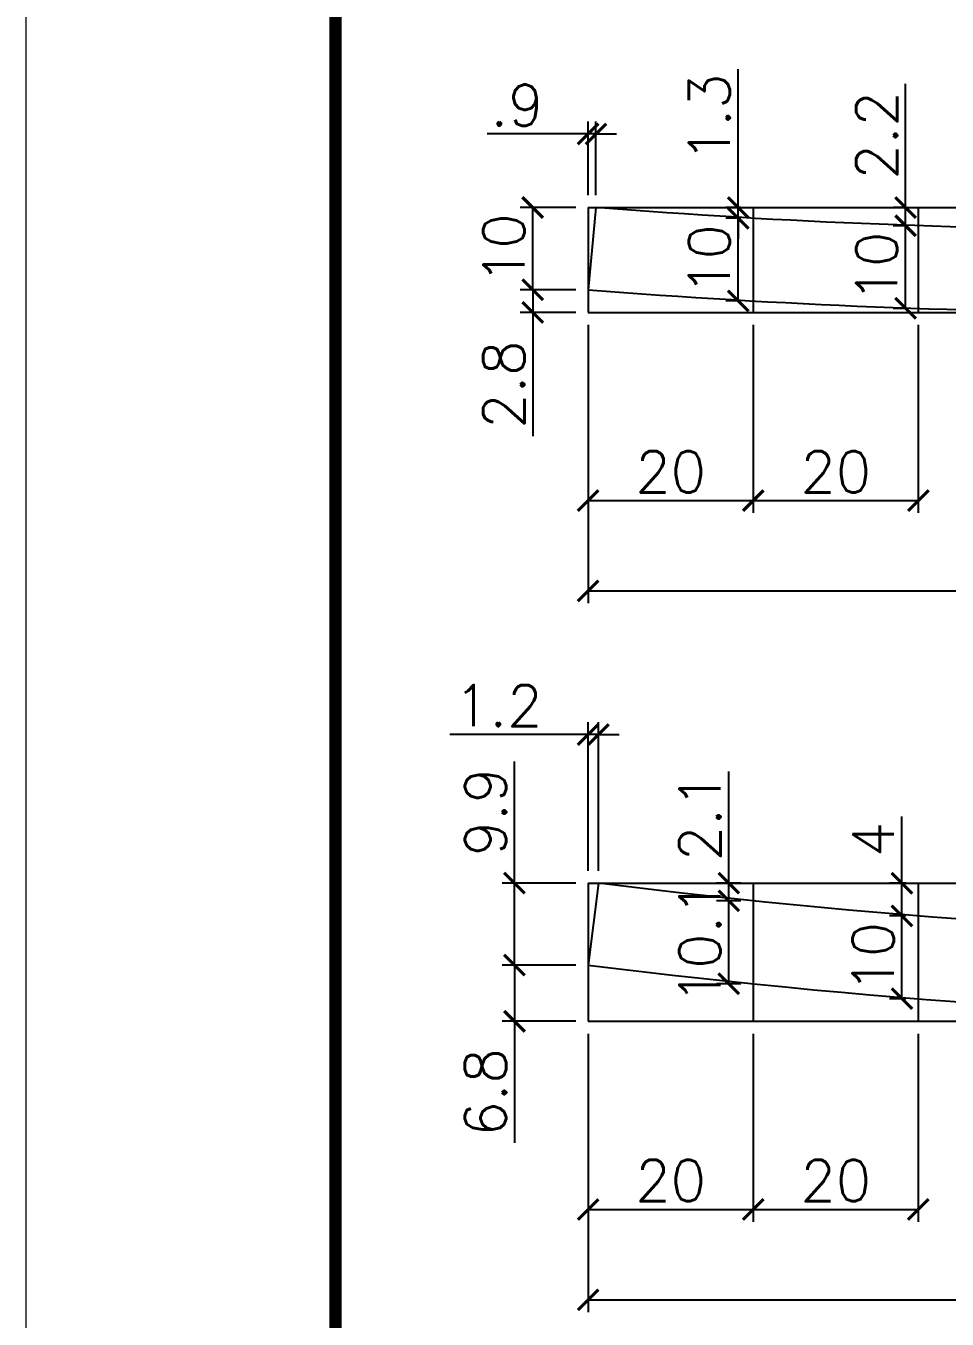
# Model space of a CAD drawing. Extents: x 3309 to 9563, y -2522 to 14608.
# Drawn here: x 3309.4 to 3532.6, y 5771.1 to 6084.5 of the extents above; entities that cross this region are included whole.
import ezdxf

# ---------------------------------------------------------------- set-up
doc = ezdxf.new("R2010")
doc.units = 0
doc.header["$PDMODE"] = 35
doc.header["$PDSIZE"] = -10
doc.linetypes.add('DASHED', pattern=[0.75, 0.5, -0.25])
doc.layers.add('COTA', color=241, linetype='Continuous')
doc.layers.add('Folhas', color=255, linetype='Continuous', lineweight=9)
doc.layers.add('SARRAFO DE PRESSAO', color=251, linetype='DASHED', lineweight=9)
doc.styles.add('Romans', font='romans.shx')
doc.dimstyles.new('Cota Seção (2x)', dxfattribs={"dimtxt": 10, "dimasz": 5, "dimexe": 3, "dimexo": 3, "dimgap": 2, "dimtad": 3, "dimdec": 1, "dimlfac": 0.5, "dimzin": 12, "dimdsep": 46, "dimtxsty": 'Romans', "dimblk": 'ARCHTICK', "dimcen": 0, "dimclrd": 4, "dimclre": 4, "dimclrt": 1, "dimadec": 1, "dimazin": 3, "dimtfac": 1, "dimtdec": 1, "dimtmove": 0, "dimatfit": 3, "dimldrblk": 'OBLIQUE', "dimfxl": 1, "dimtolj": 1, "dimtzin": 12, "dimarcsym": 0})

# ---------------------------------------------------------------- blocks, each defined once
blk = doc.blocks.new('9999999999')
at = {"layer": 'Folhas'}
blk.add_lwpolyline([(98138.98, 34190.21), (99623.98, 34190.21), (99623.98, 35240.21), (98138.98, 35240.21)], close=True, dxfattribs=at)
at = {"layer": 'Folhas', "color": 30, "const_width": 3}
blk.add_lwpolyline([(98213.98, 34230.21), (99583.98, 34230.21), (99583.98, 35200.21), (98213.98, 35200.21)], close=True, dxfattribs=at)
blk = doc.blocks.new('_ArchTick')
at = {"color": 0, "linetype": 'ByBlock', "const_width": 0.15}
blk.add_lwpolyline([(-0.5, -0.5), (0.5, 0.5)], dxfattribs=at)
blk = doc.blocks.new('*D3294')
at = {"layer": 'COTA', "color": 4, "lineweight": -2, "transparency": 16777216}
for p, q in [((3445.6, 6012.01), (3445.6, 5944.53)), ((3723.85, 6012.01), (3723.85, 5944.53)), ((3445.6, 5947.53), (3723.85, 5947.53))]:
    blk.add_line(p, q, dxfattribs=at)
at = {"layer": 'Defpoints', "color": 0, "transparency": 16777216}
for p in [(3445.6, 6015.01), (3723.85, 6015.01), (3723.85, 5947.53)]:
    blk.add_point(p, dxfattribs=at)
at = {"layer": 'COTA', "color": 4, "lineweight": -2, "transparency": 16777216, "xscale": 5, "yscale": 5, "zscale": 5, "rotation": 180}
blk.add_blockref('_ArchTick', (3445.6, 5947.53), dxfattribs=at)
at = {"layer": 'COTA', "color": 4, "lineweight": -2, "transparency": 16777216, "xscale": 5, "yscale": 5, "zscale": 5}
blk.add_blockref('_ArchTick', (3723.85, 5947.53), dxfattribs=at)
at = {"layer": 'COTA', "color": 1, "transparency": 16777216, "insert": (3584.73, 5954.53), "char_height": 10, "attachment_point": 5, "style": 'Romans'}
blk.add_mtext('\\A1;139.1', dxfattribs=at)
blk = doc.blocks.new('_Oblique')
at = {"color": 0, "linetype": 'ByBlock', "lineweight": -2}
blk.add_line((-0.5, -0.5), (0.5, 0.5), dxfattribs=at)
blk = doc.blocks.new('*D3295')
at = {"layer": 'COTA', "color": 4, "lineweight": -2, "transparency": 16777216}
for p, q in [((3445.6, 6012.01), (3445.6, 5966.42)), ((3485.6, 6012.01), (3485.6, 5966.42)), ((3445.6, 5969.42), (3485.6, 5969.42))]:
    blk.add_line(p, q, dxfattribs=at)
at = {"layer": 'Defpoints', "color": 0, "transparency": 16777216}
for p in [(3445.6, 6015.01), (3485.6, 6015.01), (3485.6, 5969.42)]:
    blk.add_point(p, dxfattribs=at)
at = {"layer": 'COTA', "color": 4, "lineweight": -2, "transparency": 16777216, "xscale": 5, "yscale": 5, "zscale": 5, "rotation": 180}
blk.add_blockref('_ArchTick', (3445.6, 5969.42), dxfattribs=at)
at = {"layer": 'COTA', "color": 4, "lineweight": -2, "transparency": 16777216, "xscale": 5, "yscale": 5, "zscale": 5}
blk.add_blockref('_ArchTick', (3485.6, 5969.42), dxfattribs=at)
at = {"layer": 'COTA', "color": 1, "transparency": 16777216, "insert": (3465.6, 5976.42), "char_height": 10, "attachment_point": 5, "style": 'Romans'}
blk.add_mtext('\\A1;20', dxfattribs=at)
blk = doc.blocks.new('*D3296')
at = {"layer": 'COTA', "color": 4, "lineweight": -2, "transparency": 16777216}
for p, q in [((3485.6, 6012.01), (3485.6, 5966.42)), ((3525.6, 6012.01), (3525.6, 5966.42)), ((3485.6, 5969.42), (3525.6, 5969.42))]:
    blk.add_line(p, q, dxfattribs=at)
at = {"layer": 'Defpoints', "color": 0, "transparency": 16777216}
for p in [(3485.6, 6015.01), (3525.6, 6015.01), (3525.6, 5969.42)]:
    blk.add_point(p, dxfattribs=at)
at = {"layer": 'COTA', "color": 4, "lineweight": -2, "transparency": 16777216, "xscale": 5, "yscale": 5, "zscale": 5, "rotation": 180}
blk.add_blockref('_ArchTick', (3485.6, 5969.42), dxfattribs=at)
at = {"layer": 'COTA', "color": 4, "lineweight": -2, "transparency": 16777216, "xscale": 5, "yscale": 5, "zscale": 5}
blk.add_blockref('_ArchTick', (3525.6, 5969.42), dxfattribs=at)
at = {"layer": 'COTA', "color": 1, "transparency": 16777216, "insert": (3505.6, 5976.42), "char_height": 10, "attachment_point": 5, "style": 'Romans'}
blk.add_mtext('\\A1;20', dxfattribs=at)
blk = doc.blocks.new('*D3299')
at = {"layer": 'COTA', "color": 4, "lineweight": -2, "transparency": 16777216}
for p, q in [((3442.6, 6020.52), (3429.17, 6020.52)), ((3432.17, 6020.52), (3432.17, 6015.01)), ((3442.6, 6015.01), (3429.17, 6015.01)), ((3432.17, 6015.01), (3432.17, 5985.06))]:
    blk.add_line(p, q, dxfattribs=at)
at = {"layer": 'Defpoints', "color": 0, "transparency": 16777216}
for p in [(3445.6, 6020.52), (3432.17, 6015.01), (3445.6, 6015.01)]:
    blk.add_point(p, dxfattribs=at)
at = {"layer": 'COTA', "color": 4, "lineweight": -2, "transparency": 16777216, "xscale": 5, "yscale": 5, "zscale": 5}
for p, rotation in [((3432.17, 6020.52), 90), ((3432.17, 6015.01), 270)]:
    blk.add_blockref('_ArchTick', p, dxfattribs=dict(at, rotation=rotation))
at = {"layer": 'COTA', "color": 1, "transparency": 16777216, "insert": (3425.17, 5997.53), "char_height": 10, "attachment_point": 5, "rotation": 90, "style": 'Romans'}
blk.add_mtext('\\A1;2.8', dxfattribs=at)
blk = doc.blocks.new('*D3300')
at = {"layer": 'COTA', "color": 4, "lineweight": -2, "transparency": 16777216}
for p, q in [((3442.6, 6040.43), (3429.17, 6040.43)), ((3432.17, 6020.52), (3432.17, 6040.43)), ((3442.6, 6020.52), (3429.17, 6020.52))]:
    blk.add_line(p, q, dxfattribs=at)
at = {"layer": 'Defpoints', "color": 0, "transparency": 16777216}
for p in [(3432.17, 6040.43), (3445.6, 6040.43), (3445.6, 6020.52)]:
    blk.add_point(p, dxfattribs=at)
at = {"layer": 'COTA', "color": 4, "lineweight": -2, "transparency": 16777216, "xscale": 5, "yscale": 5, "zscale": 5}
for p, rotation in [((3432.17, 6040.43), 90), ((3432.17, 6020.52), 270)]:
    blk.add_blockref('_ArchTick', p, dxfattribs=dict(at, rotation=rotation))
at = {"layer": 'COTA', "color": 1, "transparency": 16777216, "insert": (3425.17, 6030.47), "char_height": 10, "attachment_point": 5, "rotation": 90, "style": 'Romans'}
blk.add_mtext('\\A1;10', dxfattribs=at)
blk = doc.blocks.new('*D3301')
at = {"layer": 'COTA', "color": 4, "lineweight": -2, "transparency": 16777216}
for p, q in [((3445.6, 6043.43), (3445.6, 6061.26)), ((3447.49, 6043.43), (3447.49, 6061.26)), ((3445.6, 6058.26), (3421.12, 6058.26)), ((3447.49, 6058.26), (3445.6, 6058.26)), ((3447.49, 6058.26), (3452.49, 6058.26))]:
    blk.add_line(p, q, dxfattribs=at)
at = {"layer": 'Defpoints', "color": 0, "transparency": 16777216}
for p in [(3445.6, 6058.26), (3445.6, 6040.43), (3447.49, 6040.43)]:
    blk.add_point(p, dxfattribs=at)
at = {"layer": 'COTA', "color": 4, "lineweight": -2, "transparency": 16777216, "xscale": 5, "yscale": 5, "zscale": 5}
blk.add_blockref('_ArchTick', (3445.6, 6058.26), dxfattribs=at)
at = {"layer": 'COTA', "color": 4, "lineweight": -2, "transparency": 16777216, "xscale": 5, "yscale": 5, "zscale": 5, "rotation": 180}
blk.add_blockref('_ArchTick', (3447.49, 6058.26), dxfattribs=at)
at = {"layer": 'COTA', "color": 1, "transparency": 16777216, "insert": (3428.36, 6065.26), "char_height": 10, "attachment_point": 5, "style": 'Romans'}
blk.add_mtext('\\A1;.9', dxfattribs=at)
blk = doc.blocks.new('*D3302')
at = {"layer": 'COTA', "color": 4, "lineweight": -2, "transparency": 16777216}
for p, q in [((3482.6, 6037.84), (3478.96, 6037.84)), ((3481.96, 6017.8), (3481.96, 6037.84)), ((3482.6, 6017.8), (3478.96, 6017.8))]:
    blk.add_line(p, q, dxfattribs=at)
at = {"layer": 'Defpoints', "color": 0, "transparency": 16777216}
for p in [(3481.96, 6037.84), (3485.6, 6037.84), (3485.6, 6017.8)]:
    blk.add_point(p, dxfattribs=at)
at = {"layer": 'COTA', "color": 4, "lineweight": -2, "transparency": 16777216, "xscale": 5, "yscale": 5, "zscale": 5}
for p, rotation in [((3481.96, 6037.84), 90), ((3481.96, 6017.8), 270)]:
    blk.add_blockref('_ArchTick', p, dxfattribs=dict(at, rotation=rotation))
at = {"layer": 'COTA', "color": 1, "transparency": 16777216, "insert": (3474.96, 6027.82), "char_height": 10, "attachment_point": 5, "rotation": 90, "style": 'Romans'}
blk.add_mtext('\\A1;10', dxfattribs=at)
blk = doc.blocks.new('*D3303')
at = {"layer": 'COTA', "color": 4, "lineweight": -2, "transparency": 16777216}
for p, q in [((3481.96, 6040.43), (3481.96, 6073.95)), ((3482.6, 6040.43), (3478.96, 6040.43)), ((3481.96, 6037.84), (3481.96, 6040.43)), ((3482.6, 6037.84), (3478.96, 6037.84)), ((3481.96, 6037.84), (3481.96, 6032.84))]:
    blk.add_line(p, q, dxfattribs=at)
at = {"layer": 'Defpoints', "color": 0, "transparency": 16777216}
for p in [(3481.96, 6040.43), (3485.6, 6040.43), (3485.6, 6037.84)]:
    blk.add_point(p, dxfattribs=at)
at = {"layer": 'COTA', "color": 4, "lineweight": -2, "transparency": 16777216, "xscale": 5, "yscale": 5, "zscale": 5}
for p, rotation in [((3481.96, 6040.43), 270), ((3481.96, 6037.84), 90)]:
    blk.add_blockref('_ArchTick', p, dxfattribs=dict(at, rotation=rotation))
at = {"layer": 'COTA', "color": 1, "transparency": 16777216, "insert": (3474.96, 6062.19), "char_height": 10, "attachment_point": 5, "rotation": 90, "style": 'Romans'}
blk.add_mtext('\\A1;1.3', dxfattribs=at)
blk = doc.blocks.new('*D3304')
at = {"layer": 'COTA', "color": 4, "lineweight": -2, "transparency": 16777216}
for p, q in [((3522.6, 6036.02), (3519.51, 6036.02)), ((3522.51, 6016), (3522.51, 6036.02)), ((3522.6, 6016), (3519.51, 6016))]:
    blk.add_line(p, q, dxfattribs=at)
at = {"layer": 'Defpoints', "color": 0, "transparency": 16777216}
for p in [(3522.51, 6036.02), (3525.6, 6036.02), (3525.6, 6016)]:
    blk.add_point(p, dxfattribs=at)
at = {"layer": 'COTA', "color": 4, "lineweight": -2, "transparency": 16777216, "xscale": 5, "yscale": 5, "zscale": 5}
for p, rotation in [((3522.51, 6036.02), 90), ((3522.51, 6016), 270)]:
    blk.add_blockref('_ArchTick', p, dxfattribs=dict(at, rotation=rotation))
at = {"layer": 'COTA', "color": 1, "transparency": 16777216, "insert": (3515.51, 6026.01), "char_height": 10, "attachment_point": 5, "rotation": 90, "style": 'Romans'}
blk.add_mtext('\\A1;10', dxfattribs=at)
blk = doc.blocks.new('*D3305')
at = {"layer": 'COTA', "color": 4, "lineweight": -2, "transparency": 16777216}
for p, q in [((3522.51, 6040.43), (3522.51, 6070.38)), ((3522.6, 6040.43), (3519.51, 6040.43)), ((3522.51, 6036.02), (3522.51, 6040.43)), ((3522.6, 6036.02), (3519.51, 6036.02))]:
    blk.add_line(p, q, dxfattribs=at)
at = {"layer": 'Defpoints', "color": 0, "transparency": 16777216}
for p in [(3522.51, 6040.43), (3525.6, 6040.43), (3525.6, 6036.02)]:
    blk.add_point(p, dxfattribs=at)
at = {"layer": 'COTA', "color": 4, "lineweight": -2, "transparency": 16777216, "xscale": 5, "yscale": 5, "zscale": 5}
for p, rotation in [((3522.51, 6040.43), 90), ((3522.51, 6036.02), 270)]:
    blk.add_blockref('_ArchTick', p, dxfattribs=dict(at, rotation=rotation))
at = {"layer": 'COTA', "color": 1, "transparency": 16777216, "insert": (3515.51, 6057.91), "char_height": 10, "attachment_point": 5, "rotation": 90, "style": 'Romans'}
blk.add_mtext('\\A1;2.2', dxfattribs=at)
blk = doc.blocks.new('*D3374')
at = {"layer": 'COTA', "color": 4, "lineweight": -2, "transparency": 16777216}
for p, q in [((3445.6, 5840.24), (3445.6, 5772.76)), ((3883.28, 5840.24), (3883.28, 5772.76)), ((3445.6, 5775.76), (3883.28, 5775.76))]:
    blk.add_line(p, q, dxfattribs=at)
at = {"layer": 'Defpoints', "color": 0, "transparency": 16777216}
for p in [(3445.6, 5843.24), (3883.28, 5843.24), (3883.28, 5775.76)]:
    blk.add_point(p, dxfattribs=at)
at = {"layer": 'COTA', "color": 4, "lineweight": -2, "transparency": 16777216, "xscale": 5, "yscale": 5, "zscale": 5, "rotation": 180}
blk.add_blockref('_ArchTick', (3445.6, 5775.76), dxfattribs=at)
at = {"layer": 'COTA', "color": 4, "lineweight": -2, "transparency": 16777216, "xscale": 5, "yscale": 5, "zscale": 5}
blk.add_blockref('_ArchTick', (3883.28, 5775.76), dxfattribs=at)
at = {"layer": 'COTA', "color": 1, "transparency": 16777216, "insert": (3664.44, 5782.76), "char_height": 10, "attachment_point": 5, "style": 'Romans'}
blk.add_mtext('\\A1;218.8', dxfattribs=at)
blk = doc.blocks.new('*D3375')
at = {"layer": 'COTA', "color": 4, "lineweight": -2, "transparency": 16777216}
for p, q in [((3445.6, 5840.24), (3445.6, 5794.65)), ((3485.6, 5840.24), (3485.6, 5794.65)), ((3445.6, 5797.65), (3485.6, 5797.65))]:
    blk.add_line(p, q, dxfattribs=at)
at = {"layer": 'Defpoints', "color": 0, "transparency": 16777216}
for p in [(3445.6, 5843.24), (3485.6, 5843.24), (3485.6, 5797.65)]:
    blk.add_point(p, dxfattribs=at)
at = {"layer": 'COTA', "color": 4, "lineweight": -2, "transparency": 16777216, "xscale": 5, "yscale": 5, "zscale": 5, "rotation": 180}
blk.add_blockref('_ArchTick', (3445.6, 5797.65), dxfattribs=at)
at = {"layer": 'COTA', "color": 4, "lineweight": -2, "transparency": 16777216, "xscale": 5, "yscale": 5, "zscale": 5}
blk.add_blockref('_ArchTick', (3485.6, 5797.65), dxfattribs=at)
at = {"layer": 'COTA', "color": 1, "transparency": 16777216, "insert": (3465.6, 5804.65), "char_height": 10, "attachment_point": 5, "style": 'Romans'}
blk.add_mtext('\\A1;20', dxfattribs=at)
blk = doc.blocks.new('*D3376')
at = {"layer": 'COTA', "color": 4, "lineweight": -2, "transparency": 16777216}
for p, q in [((3485.6, 5840.24), (3485.6, 5794.65)), ((3525.6, 5840.24), (3525.6, 5794.65)), ((3485.6, 5797.65), (3525.6, 5797.65))]:
    blk.add_line(p, q, dxfattribs=at)
at = {"layer": 'Defpoints', "color": 0, "transparency": 16777216}
for p in [(3485.6, 5843.24), (3525.6, 5843.24), (3525.6, 5797.65)]:
    blk.add_point(p, dxfattribs=at)
at = {"layer": 'COTA', "color": 4, "lineweight": -2, "transparency": 16777216, "xscale": 5, "yscale": 5, "zscale": 5, "rotation": 180}
blk.add_blockref('_ArchTick', (3485.6, 5797.65), dxfattribs=at)
at = {"layer": 'COTA', "color": 4, "lineweight": -2, "transparency": 16777216, "xscale": 5, "yscale": 5, "zscale": 5}
blk.add_blockref('_ArchTick', (3525.6, 5797.65), dxfattribs=at)
at = {"layer": 'COTA', "color": 1, "transparency": 16777216, "insert": (3505.6, 5804.65), "char_height": 10, "attachment_point": 5, "style": 'Romans'}
blk.add_mtext('\\A1;20', dxfattribs=at)
blk = doc.blocks.new('*D3379')
at = {"layer": 'COTA', "color": 4, "lineweight": -2, "transparency": 16777216}
for p, q in [((3442.6, 5856.87), (3424.75, 5856.87)), ((3427.75, 5856.87), (3427.75, 5843.24)), ((3442.6, 5843.24), (3424.75, 5843.24)), ((3427.75, 5843.24), (3427.75, 5813.77))]:
    blk.add_line(p, q, dxfattribs=at)
at = {"layer": 'Defpoints', "color": 0, "transparency": 16777216}
for p in [(3445.6, 5856.87), (3427.75, 5843.24), (3445.6, 5843.24)]:
    blk.add_point(p, dxfattribs=at)
at = {"layer": 'COTA', "color": 4, "lineweight": -2, "transparency": 16777216, "xscale": 5, "yscale": 5, "zscale": 5}
for p, rotation in [((3427.75, 5856.87), 90), ((3427.75, 5843.24), 270)]:
    blk.add_blockref('_ArchTick', p, dxfattribs=dict(at, rotation=rotation))
at = {"layer": 'COTA', "color": 1, "transparency": 16777216, "insert": (3420.75, 5826), "char_height": 10, "attachment_point": 5, "rotation": 90, "style": 'Romans'}
blk.add_mtext('\\A1;6.8', dxfattribs=at)
blk = doc.blocks.new('*D3380')
at = {"layer": 'COTA', "color": 4, "lineweight": -2, "transparency": 16777216}
for p, q in [((3427.75, 5876.72), (3427.75, 5906.19)), ((3442.6, 5876.72), (3424.75, 5876.72)), ((3427.75, 5856.87), (3427.75, 5876.72)), ((3442.6, 5856.87), (3424.75, 5856.87))]:
    blk.add_line(p, q, dxfattribs=at)
at = {"layer": 'Defpoints', "color": 0, "transparency": 16777216}
for p in [(3427.75, 5876.72), (3445.6, 5876.72), (3445.6, 5856.87)]:
    blk.add_point(p, dxfattribs=at)
at = {"layer": 'COTA', "color": 4, "lineweight": -2, "transparency": 16777216, "xscale": 5, "yscale": 5, "zscale": 5}
for p, rotation in [((3427.75, 5876.72), 90), ((3427.75, 5856.87), 270)]:
    blk.add_blockref('_ArchTick', p, dxfattribs=dict(at, rotation=rotation))
at = {"layer": 'COTA', "color": 1, "transparency": 16777216, "insert": (3420.75, 5893.95), "char_height": 10, "attachment_point": 5, "rotation": 90, "style": 'Romans'}
blk.add_mtext('\\A1;9.9', dxfattribs=at)
blk = doc.blocks.new('*D3381')
at = {"layer": 'COTA', "color": 4, "lineweight": -2, "transparency": 16777216}
for p, q in [((3445.6, 5879.72), (3445.6, 5915.73)), ((3448.08, 5879.72), (3448.08, 5915.73)), ((3445.6, 5912.73), (3412.08, 5912.73)), ((3448.08, 5912.73), (3445.6, 5912.73)), ((3448.08, 5912.73), (3453.08, 5912.73))]:
    blk.add_line(p, q, dxfattribs=at)
at = {"layer": 'Defpoints', "color": 0, "transparency": 16777216}
for p in [(3445.6, 5912.73), (3445.6, 5876.72), (3448.08, 5876.72)]:
    blk.add_point(p, dxfattribs=at)
at = {"layer": 'COTA', "color": 4, "lineweight": -2, "transparency": 16777216, "xscale": 5, "yscale": 5, "zscale": 5}
blk.add_blockref('_ArchTick', (3445.6, 5912.73), dxfattribs=at)
at = {"layer": 'COTA', "color": 4, "lineweight": -2, "transparency": 16777216, "xscale": 5, "yscale": 5, "zscale": 5, "rotation": 180}
blk.add_blockref('_ArchTick', (3448.08, 5912.73), dxfattribs=at)
at = {"layer": 'COTA', "color": 1, "transparency": 16777216, "insert": (3423.84, 5919.73), "char_height": 10, "attachment_point": 5, "style": 'Romans'}
blk.add_mtext('\\A1;1.2', dxfattribs=at)
blk = doc.blocks.new('*D3382')
at = {"layer": 'COTA', "color": 4, "lineweight": -2, "transparency": 16777216}
for p, q in [((3482.6, 5872.44), (3476.69, 5872.44)), ((3479.69, 5852.33), (3479.69, 5872.44)), ((3482.6, 5852.33), (3476.69, 5852.33))]:
    blk.add_line(p, q, dxfattribs=at)
at = {"layer": 'Defpoints', "color": 0, "transparency": 16777216}
for p in [(3479.69, 5872.44), (3485.6, 5872.44), (3485.6, 5852.33)]:
    blk.add_point(p, dxfattribs=at)
at = {"layer": 'COTA', "color": 4, "lineweight": -2, "transparency": 16777216, "xscale": 5, "yscale": 5, "zscale": 5}
for p, rotation in [((3479.69, 5872.44), 90), ((3479.69, 5852.33), 270)]:
    blk.add_blockref('_ArchTick', p, dxfattribs=dict(at, rotation=rotation))
at = {"layer": 'COTA', "color": 1, "transparency": 16777216, "insert": (3472.69, 5862.38), "char_height": 10, "attachment_point": 5, "rotation": 90, "style": 'Romans'}
blk.add_mtext('\\A1;10.1', dxfattribs=at)
blk = doc.blocks.new('*D3383')
at = {"layer": 'COTA', "color": 4, "lineweight": -2, "transparency": 16777216}
for p, q in [((3479.69, 5876.72), (3479.69, 5903.81)), ((3482.6, 5876.72), (3476.69, 5876.72)), ((3479.69, 5872.44), (3479.69, 5876.72)), ((3482.6, 5872.44), (3476.69, 5872.44))]:
    blk.add_line(p, q, dxfattribs=at)
at = {"layer": 'Defpoints', "color": 0, "transparency": 16777216}
for p in [(3479.69, 5876.72), (3485.6, 5876.72), (3485.6, 5872.44)]:
    blk.add_point(p, dxfattribs=at)
at = {"layer": 'COTA', "color": 4, "lineweight": -2, "transparency": 16777216, "xscale": 5, "yscale": 5, "zscale": 5}
for p, rotation in [((3479.69, 5876.72), 90), ((3479.69, 5872.44), 270)]:
    blk.add_blockref('_ArchTick', p, dxfattribs=dict(at, rotation=rotation))
at = {"layer": 'COTA', "color": 1, "transparency": 16777216, "insert": (3472.69, 5892.76), "char_height": 10, "attachment_point": 5, "rotation": 90, "style": 'Romans'}
blk.add_mtext('\\A1;2.1', dxfattribs=at)
blk = doc.blocks.new('*D3384')
at = {"layer": 'COTA', "color": 4, "lineweight": -2, "transparency": 16777216}
for p, q in [((3522.6, 5868.78), (3518.63, 5868.78)), ((3521.63, 5848.71), (3521.63, 5868.78)), ((3522.6, 5848.71), (3518.63, 5848.71))]:
    blk.add_line(p, q, dxfattribs=at)
at = {"layer": 'Defpoints', "color": 0, "transparency": 16777216}
for p in [(3521.63, 5868.78), (3525.6, 5868.78), (3525.6, 5848.71)]:
    blk.add_point(p, dxfattribs=at)
at = {"layer": 'COTA', "color": 4, "lineweight": -2, "transparency": 16777216, "xscale": 5, "yscale": 5, "zscale": 5}
for p, rotation in [((3521.63, 5868.78), 90), ((3521.63, 5848.71), 270)]:
    blk.add_blockref('_ArchTick', p, dxfattribs=dict(at, rotation=rotation))
at = {"layer": 'COTA', "color": 1, "transparency": 16777216, "insert": (3514.63, 5858.75), "char_height": 10, "attachment_point": 5, "rotation": 90, "style": 'Romans'}
blk.add_mtext('\\A1;10', dxfattribs=at)
blk = doc.blocks.new('*D3385')
at = {"layer": 'COTA', "color": 4, "lineweight": -2, "transparency": 16777216}
for p, q in [((3521.63, 5876.72), (3521.63, 5892.86)), ((3522.6, 5876.72), (3518.63, 5876.72)), ((3521.63, 5868.78), (3521.63, 5876.72)), ((3522.6, 5868.78), (3518.63, 5868.78))]:
    blk.add_line(p, q, dxfattribs=at)
at = {"layer": 'Defpoints', "color": 0, "transparency": 16777216}
for p in [(3521.63, 5876.72), (3525.6, 5876.72), (3525.6, 5868.78)]:
    blk.add_point(p, dxfattribs=at)
at = {"layer": 'COTA', "color": 4, "lineweight": -2, "transparency": 16777216, "xscale": 5, "yscale": 5, "zscale": 5}
for p, rotation in [((3521.63, 5876.72), 90), ((3521.63, 5868.78), 270)]:
    blk.add_blockref('_ArchTick', p, dxfattribs=dict(at, rotation=rotation))
at = {"layer": 'COTA', "color": 1, "transparency": 16777216, "insert": (3514.63, 5887.29), "char_height": 10, "attachment_point": 5, "rotation": 90, "style": 'Romans'}
blk.add_mtext('\\A1;4', dxfattribs=at)

msp = doc.modelspace()

# ---------------------------------------------------------------- linework, layer by layer
at = {"linetype": 'Continuous'}
for points in [[(3722.28, 6040.43, -0.039457), (3447.49, 6040.43), (3445.6, 6020.52, 0.039501), (3723.85, 6020.49)], [(3883.28, 5856.87), (3880.79, 5876.72, -0.062276), (3448.08, 5876.72), (3445.6, 5856.87, 0.062276)]]:
    msp.add_lwpolyline(points, format="xyb", close=True, dxfattribs=at)
at = {"layer": 'COTA'}
for p, q in [((3445.6, 6040.43), (3723.85, 6040.43)), ((3445.6, 6040.43), (3445.6, 6015.01)), ((3485.6, 6040.43), (3485.6, 6015.01)), ((3525.6, 6040.43), (3525.6, 6015.01)), ((3445.6, 6015.01), (3723.85, 6015.01)), ((3445.6, 5876.72), (3883.28, 5876.72)), ((3445.6, 5876.72), (3445.6, 5843.24)), ((3485.6, 5876.72), (3485.6, 5843.24)), ((3525.6, 5876.72), (3525.6, 5843.24)), ((3445.6, 5843.24), (3883.28, 5843.24))]:
    msp.add_line(p, q, dxfattribs=at)

# ---------------------------------------------------------------- block references
at = {"layer": 'SARRAFO DE PRESSAO', "color": 6, "linetype": 'ByBlock'}
msp.add_blockref('9999999999', (-94829.61, -28672.37), dxfattribs=at)

# ---------------------------------------------------------------- dimensions: what is measured, and where the dimension line sits
at = {"layer": 'COTA'}
for base, p1, p2, picture, middle in [((3481.96, 6040.43), (3485.6, 6037.84), (3485.6, 6040.43), '*D3303', (3474.96, 6062.19)), ((3522.51, 6040.43), (3525.6, 6036.02), (3525.6, 6040.43), '*D3305', (3515.51, 6057.91)), ((3432.17, 6040.43), (3445.6, 6020.52), (3445.6, 6040.43), '*D3300', (3425.17, 6030.47)), ((3481.96, 6037.84), (3485.6, 6017.8), (3485.6, 6037.84), '*D3302', (3474.96, 6027.82)), ((3522.51, 6036.02), (3525.6, 6016), (3525.6, 6036.02), '*D3304', (3515.51, 6026.01)), ((3432.17, 6015.01), (3445.6, 6020.52), (3445.6, 6015.01), '*D3299', (3425.17, 5997.53)), ((3427.75, 5876.72), (3445.6, 5856.87), (3445.6, 5876.72), '*D3380', (3420.75, 5893.95)), ((3479.69, 5876.72), (3485.6, 5872.44), (3485.6, 5876.72), '*D3383', (3472.69, 5892.76)), ((3521.63, 5876.72), (3525.6, 5868.78), (3525.6, 5876.72), '*D3385', (3514.63, 5887.29)), ((3521.63, 5868.78), (3525.6, 5848.71), (3525.6, 5868.78), '*D3384', (3514.63, 5858.75)), ((3427.75, 5843.24), (3445.6, 5856.87), (3445.6, 5843.24), '*D3379', (3420.75, 5826))]:
    dim = msp.add_linear_dim(base=base, p1=p1, p2=p2, angle=90, dimstyle='Cota Seção (2x)', dxfattribs=at)
    dim.commit()
    dim.dimension.update_dxf_attribs({"geometry": picture, "text_midpoint": middle})
for base, p1, p2, picture, middle in [((3445.6, 6058.26), (3447.49, 6040.43), (3445.6, 6040.43), '*D3301', (3428.36, 6065.26)), ((3723.85, 5947.53), (3445.6, 6015.01), (3723.85, 6015.01), '*D3294', (3584.73, 5954.53)), ((3485.6, 5969.42), (3445.6, 6015.01), (3485.6, 6015.01), '*D3295', (3465.6, 5976.42)), ((3525.6, 5969.42), (3485.6, 6015.01), (3525.6, 6015.01), '*D3296', (3505.6, 5976.42)), ((3445.6, 5912.73), (3448.08, 5876.72), (3445.6, 5876.72), '*D3381', (3423.84, 5919.73)), ((3883.28, 5775.76), (3445.6, 5843.24), (3883.28, 5843.24), '*D3374', (3664.44, 5782.76)), ((3485.6, 5797.65), (3445.6, 5843.24), (3485.6, 5843.24), '*D3375', (3465.6, 5804.65)), ((3525.6, 5797.65), (3485.6, 5843.24), (3525.6, 5843.24), '*D3376', (3505.6, 5804.65))]:
    dim = msp.add_linear_dim(base=base, p1=p1, p2=p2, dimstyle='Cota Seção (2x)', dxfattribs=at)
    dim.commit()
    dim.dimension.update_dxf_attribs({"geometry": picture, "text_midpoint": middle})
dim = msp.add_linear_dim(base=(3479.69, 5872.44), p1=(3485.6, 5852.33), p2=(3485.6, 5872.44), angle=90, dimstyle='Cota Seção (2x)', dxfattribs=at)
dim.commit()
dim.dimension.update_dxf_attribs({"geometry": '*D3382', "text_midpoint": (3479.69, 5862.38), "dimtype": 160})

doc.saveas('drawing.dxf')
